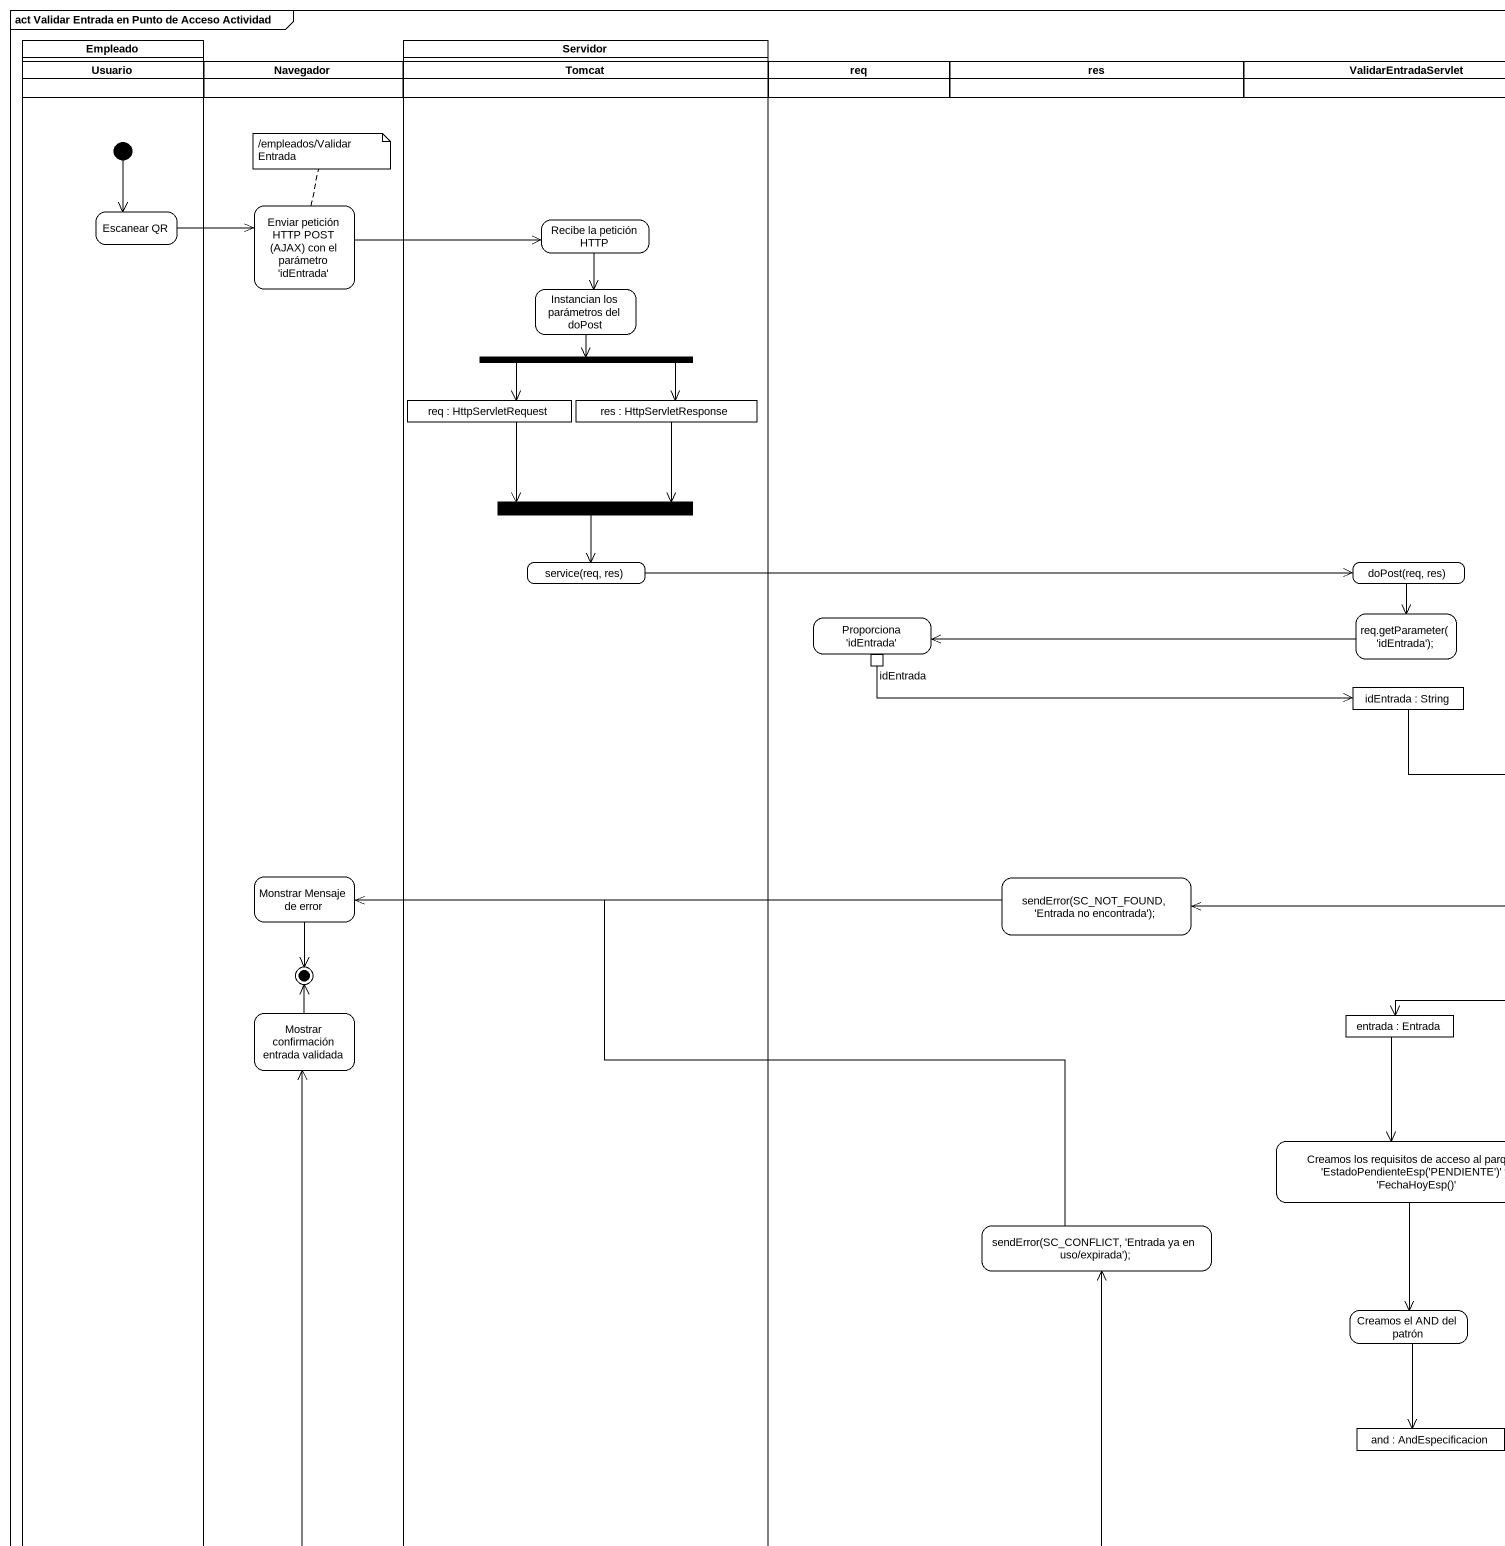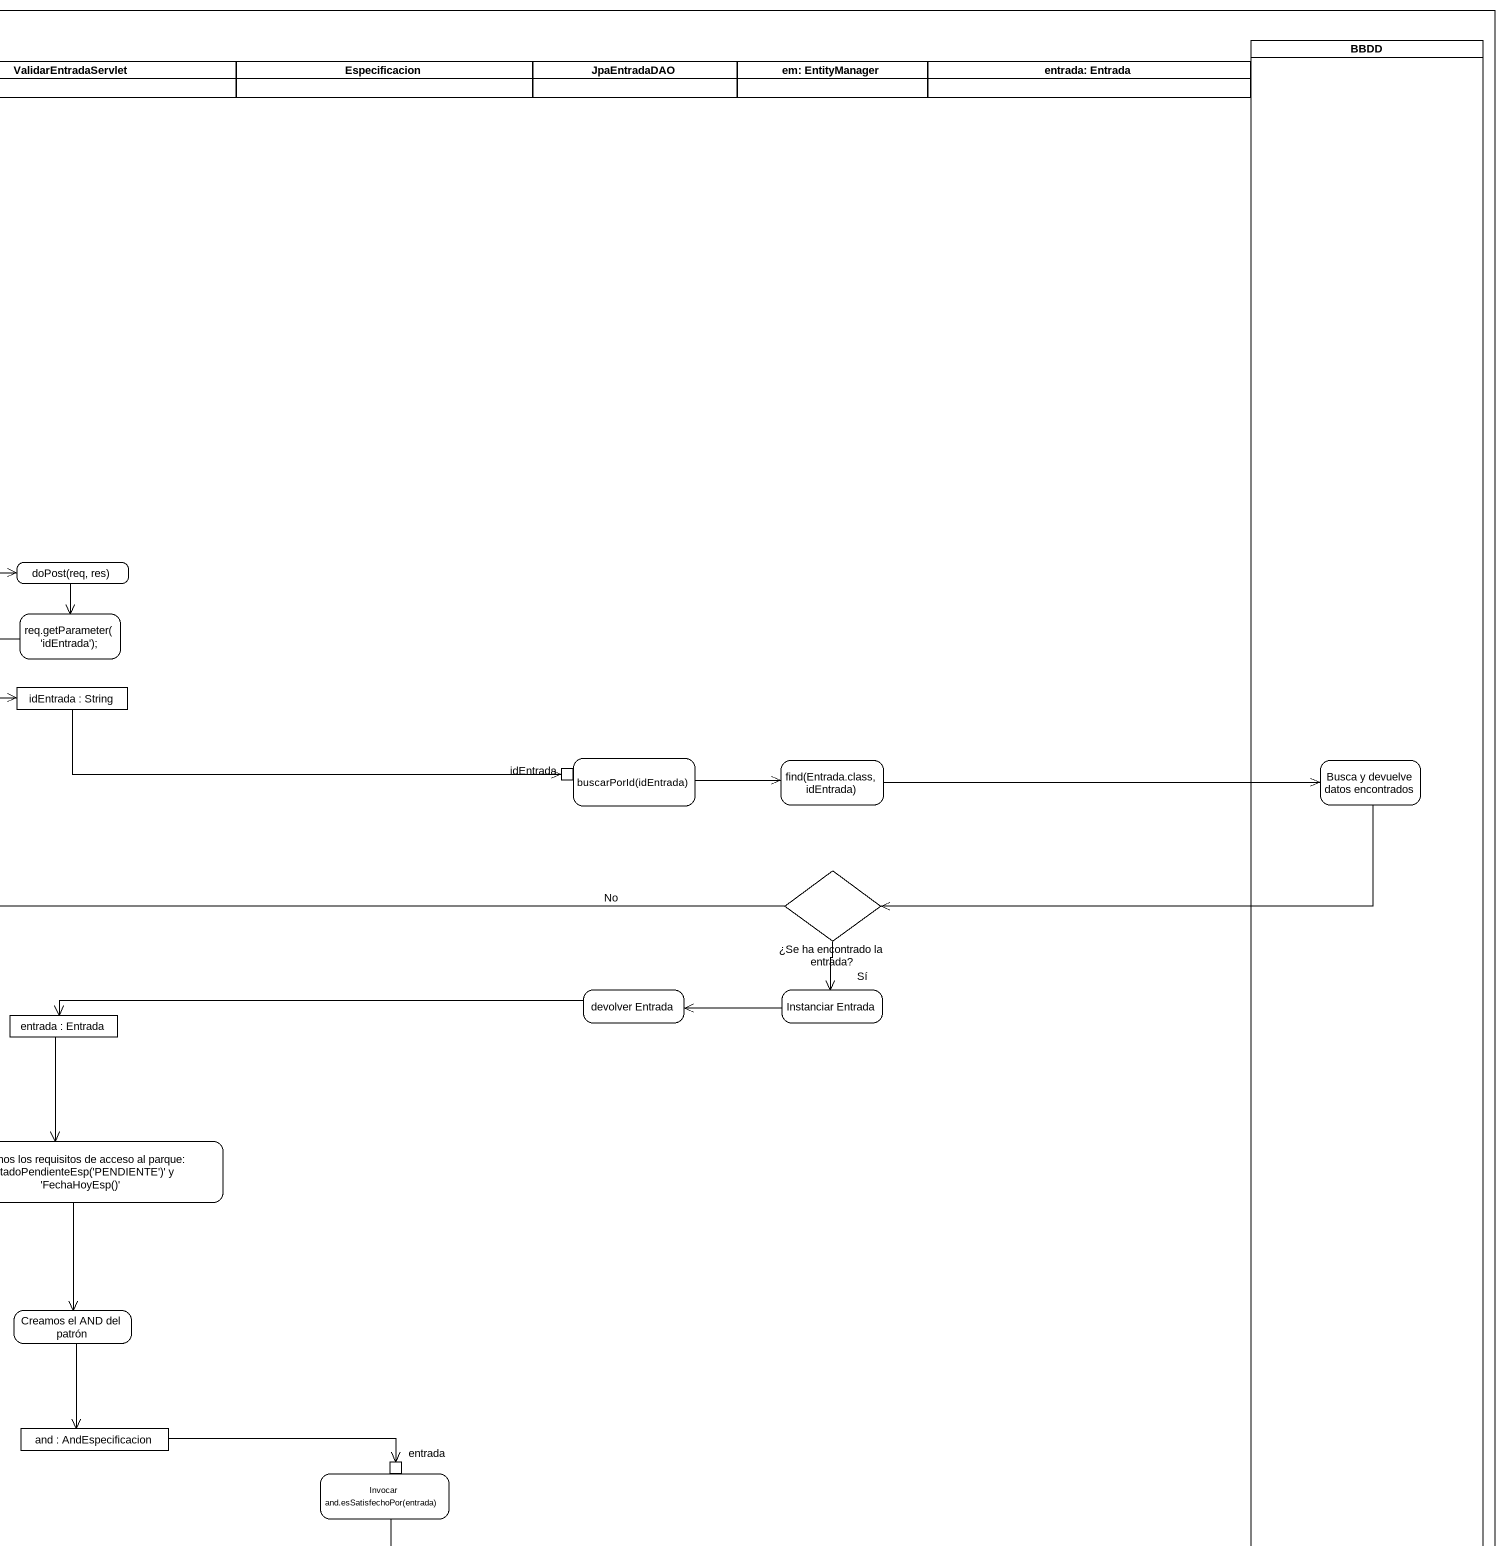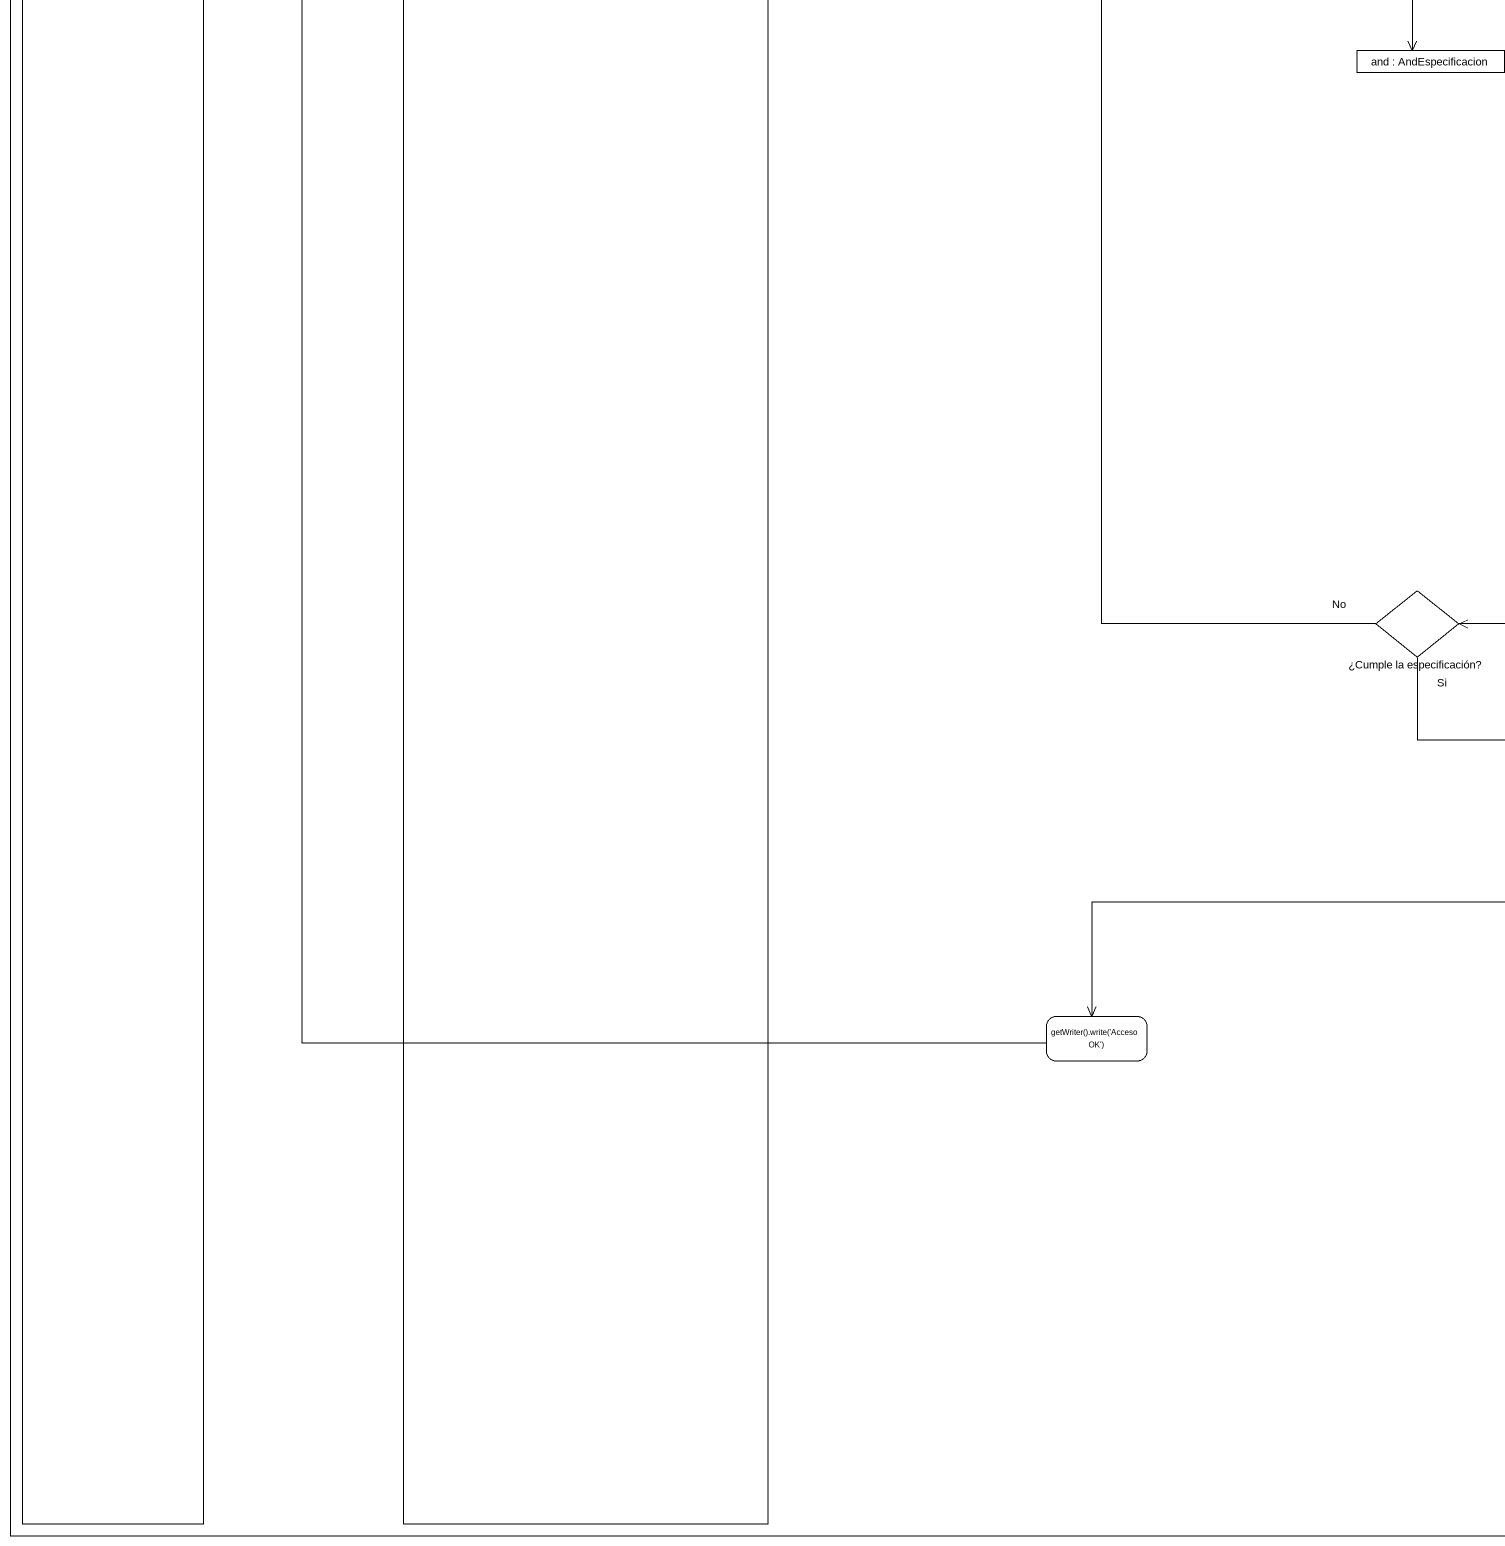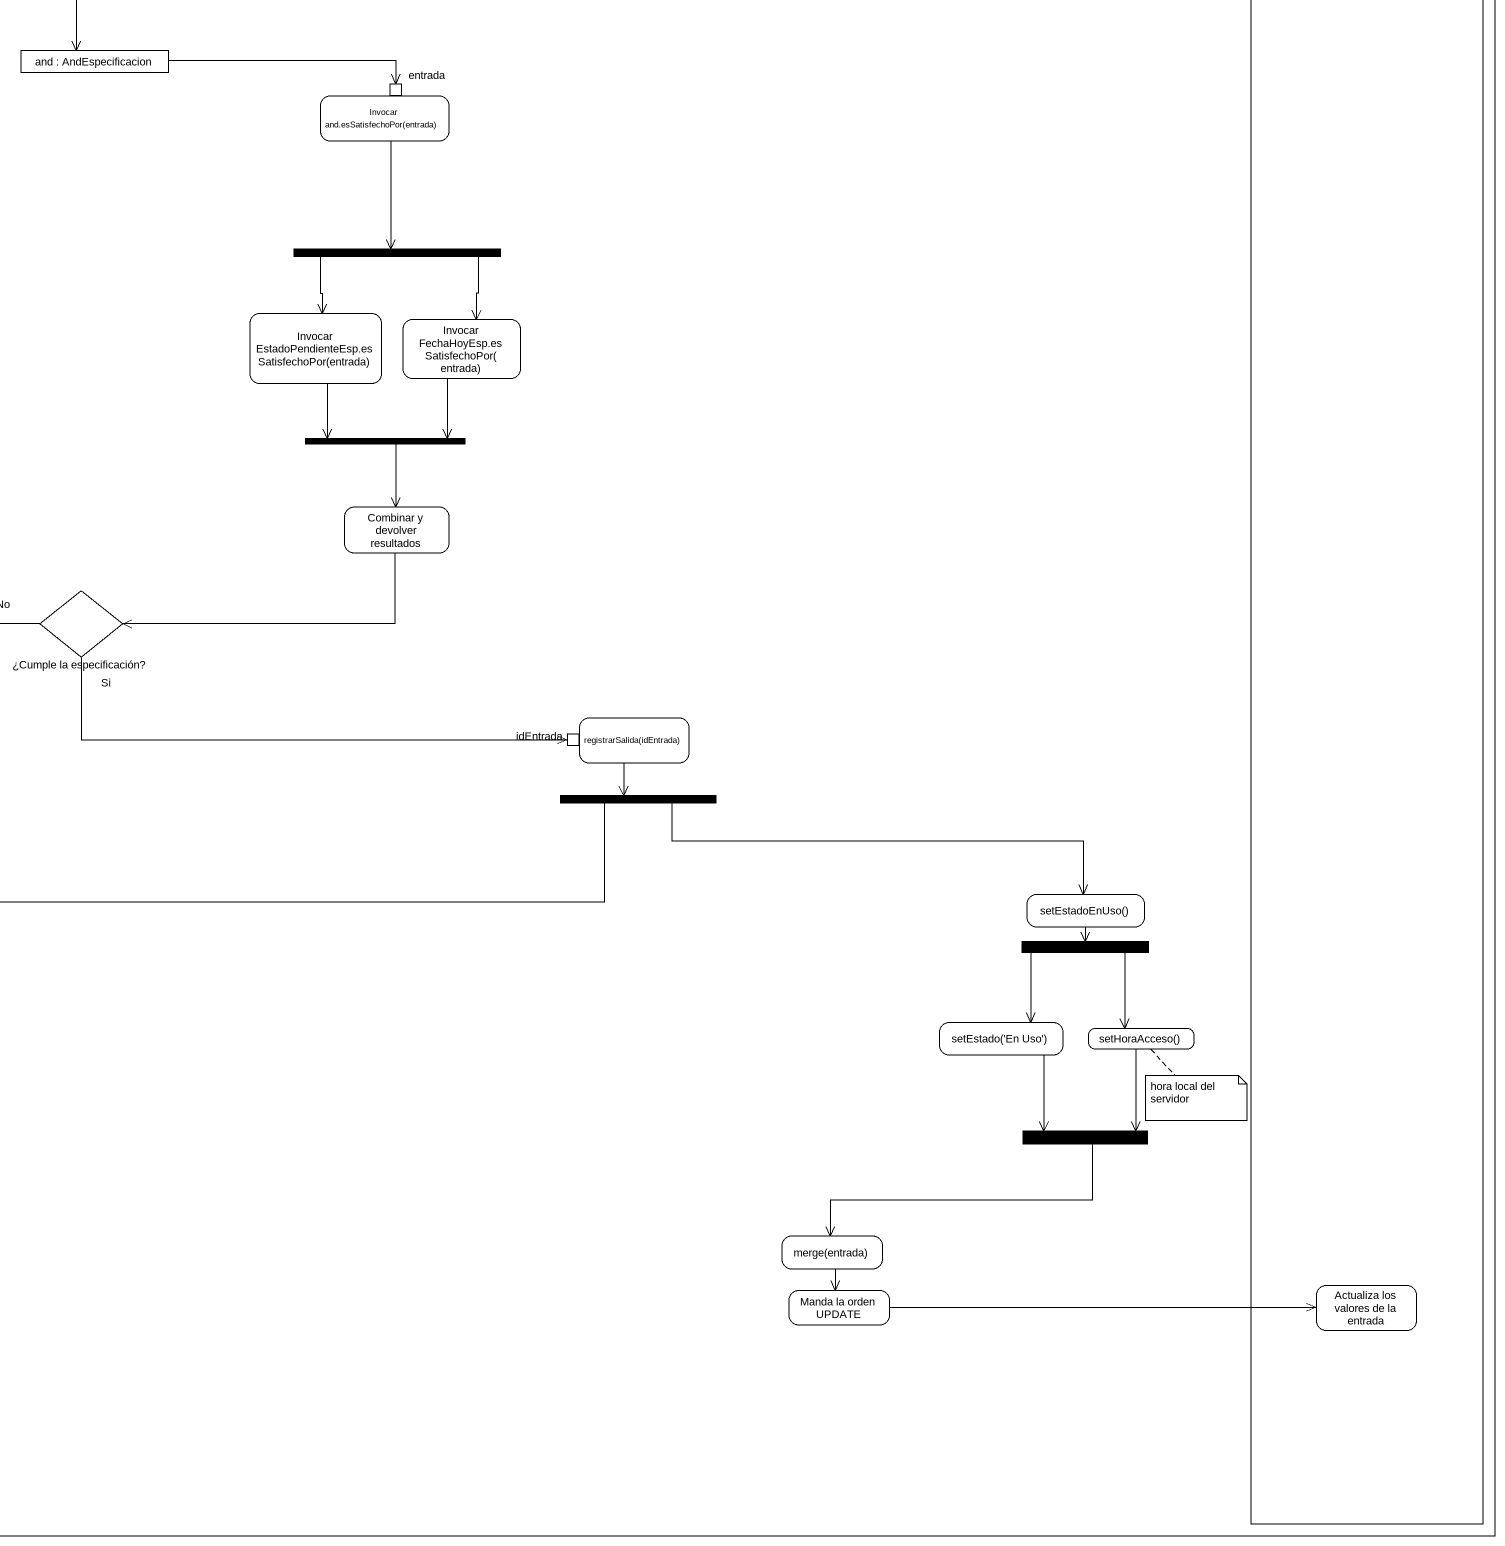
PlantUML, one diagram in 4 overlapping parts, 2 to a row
@startuml
mainframe act Validar Entrada en Punto de Acceso Actividad
hide empty description
state Empleado <<partition>> {
  state Usuario <<partition>>
  state "Escanear QR" as Escanear_QR
  [*] --> Escanear_QR
}
state Navegador <<partition>>
state Servidor <<partition>> {
  state Tomcat <<partition>>
  state "Recibe la petición HTTP" as Recibe_la_petición_HTTP
  state "Instancian los parámetros del doPost" as Instancian_los_parámetros
  state "req : HttpServletRequest" as req_2 <<object>>
  state fork1 <<fork>>
  state "res : HttpServletResponse" as res_2 <<object>>
  state fork2 <<join>>
  state "service(req, res)" as service_req_res
}
state req <<partition>>
state res <<partition>>
state ValidarEntradaServlet <<partition>>
state Especificacion <<partition>>
state JpaEntradaDAO <<partition>>
state "em: EntityManager" as em_EntityManager <<partition>>
state "entrada: Entrada" as entrada_Entrada <<partition>>
state BBDD <<partition>> {
  state "Busca y devuelve datos encontrados" as Busca_y_devuelve_datos
  state "Actualiza los valores de la entrada" as Actualiza_los_valores_de_la
}
state "Enviar petición HTTP POST (AJAX) con el parámetro 'idEntrada'" as Enviar_petición_HTTP_POST
state "doPost(req, res)" as doPost_req_res
state "Proporciona 'idEntrada'" as Proporciona_idEntrada {
  state idEntrada <<outputPin>>
}
state "req.getParameter('idEntrada');" as req_getParameter_idEntrada
state "idEntrada : String" as idEntrada_2 <<object>>
state "buscarPorId(idEntrada)" as buscarPorId_idEntrada {
  state "idEntrada" as idEntrada_3 <<inputPin>>
}
state "find(Entrada.class, idEntrada)" as find_Entrada_class_idEntrada
state "Monstrar Mensaje de error" as Monstrar_Mensaje_de_error
state "sendError(SC_NOT_FOUND, 'Entrada no encontrada');" as sendError_SC_NOT_FOUND
state "¿Se ha encontrado la entrada?" as Se_ha_encontrado_la_entrada <<choice>>
state "devolver Entrada" as devolver_Entrada
state "Instanciar Entrada" as Instanciar_Entrada
state "Mostrar confirmación entrada validada" as Mostrar_confirmación
state "entrada : Entrada" as entrada <<object>>
state "Creamos los requisitos de acceso al parque: 'EstadoPendienteEsp('PENDIENTE')' y 'FechaHoyEsp()'" as Creamos_los_requisitos_de
state "sendError(SC_CONFLICT, 'Entrada ya en uso/expirada');" as sendError_SC_CONFLICT
state "Creamos el AND del patrón" as Creamos_el_AND_del_patrón
state "and : AndEspecificacion" as and <<object>>
state "Invocar and.esSatisfechoPor(entrada)" as Invocar_and_esSatisfechoPor {
  state "entrada" as entrada_2 <<inputPin>>
}
state fork3 <<fork>>
state "Invocar EstadoPendienteEsp.esSatisfechoPor(entrada)" as Invocar_EstadoPendienteEsp
state "Invocar FechaHoyEsp.esSatisfechoPor(entrada)" as Invocar_FechaHoyEsp
state fork4 <<join>>
state "Combinar y devolver resultados" as Combinar_y_devolver
state "¿Cumple la especificación?" as Cumple_la_especificación <<choice>>
state "registrarSalida(idEntrada)" as registrarSalida_idEntrada {
  state "idEntrada" as idEntrada_4 <<inputPin>>
}
state fork5 <<fork>>
state "setEstadoEnUso()" as setEstadoEnUso
state fork6 <<fork>>
state "getWriter().write('Acceso OK')" as getWriter_write_Acceso_OK
state "setEstado('En Uso')" as setEstado_En_Uso
state "setHoraAcceso()" as setHoraAcceso
state fork7 <<join>>
state "merge(entrada)" as merge_entrada
state "Manda la orden UPDATE" as Manda_la_orden_UPDATE
Escanear_QR -right-> Enviar_petición_HTTP_POST
Enviar_petición_HTTP_POST -right-> Recibe_la_petición_HTTP
Recibe_la_petición_HTTP --> Instancian_los_parámetros
Instancian_los_parámetros --> fork1
req_2 --> fork2
fork1 -left-> req_2
fork1 --> res_2
res_2 --> fork2
fork2 --> service_req_res
service_req_res -right-> doPost_req_res
doPost_req_res --> req_getParameter_idEntrada
req_getParameter_idEntrada -left-> Proporciona_idEntrada
idEntrada -right-> idEntrada_2
idEntrada_2 -right-> idEntrada_3
buscarPorId_idEntrada -right-> find_Entrada_class_idEntrada
find_Entrada_class_idEntrada -right-> Busca_y_devuelve_datos
Busca_y_devuelve_datos -left-> Se_ha_encontrado_la_entrada
sendError_SC_NOT_FOUND -left-> Monstrar_Mensaje_de_error
Se_ha_encontrado_la_entrada -left-> sendError_SC_NOT_FOUND : No
Se_ha_encontrado_la_entrada --> Instanciar_Entrada : Sí
devolver_Entrada -left-> entrada
Instanciar_Entrada -left-> devolver_Entrada
entrada --> Creamos_los_requisitos_de
Creamos_los_requisitos_de --> Creamos_el_AND_del_patrón
sendError_SC_CONFLICT -left-> Monstrar_Mensaje_de_error
Creamos_el_AND_del_patrón --> and
and -right-> entrada_2
Invocar_and_esSatisfechoPor --> fork3
fork3 --> Invocar_EstadoPendienteEsp
fork3 --> Invocar_FechaHoyEsp
Invocar_EstadoPendienteEsp --> fork4
Invocar_FechaHoyEsp --> fork4
fork4 --> Combinar_y_devolver
Combinar_y_devolver -left-> Cumple_la_especificación
Cumple_la_especificación -up-> sendError_SC_CONFLICT : No
Cumple_la_especificación -right-> idEntrada_4 : Si
registrarSalida_idEntrada --> fork5
fork5 -right-> setEstadoEnUso
fork5 -left-> getWriter_write_Acceso_OK
setEstadoEnUso --> fork6
fork6 --> setEstado_En_Uso
fork6 --> setHoraAcceso
getWriter_write_Acceso_OK -up-> Mostrar_confirmación
setEstado_En_Uso --> fork7
setHoraAcceso --> fork7
fork7 -left-> merge_entrada
merge_entrada --> Manda_la_orden_UPDATE
Manda_la_orden_UPDATE -right-> Actualiza_los_valores_de_la
Monstrar_Mensaje_de_error --> [*]
Mostrar_confirmación -up-> [*]
note top of Enviar_petición_HTTP_POST : /empleados/ValidarEntrada
note bottom of setHoraAcceso : hora local del servidor
@enduml
